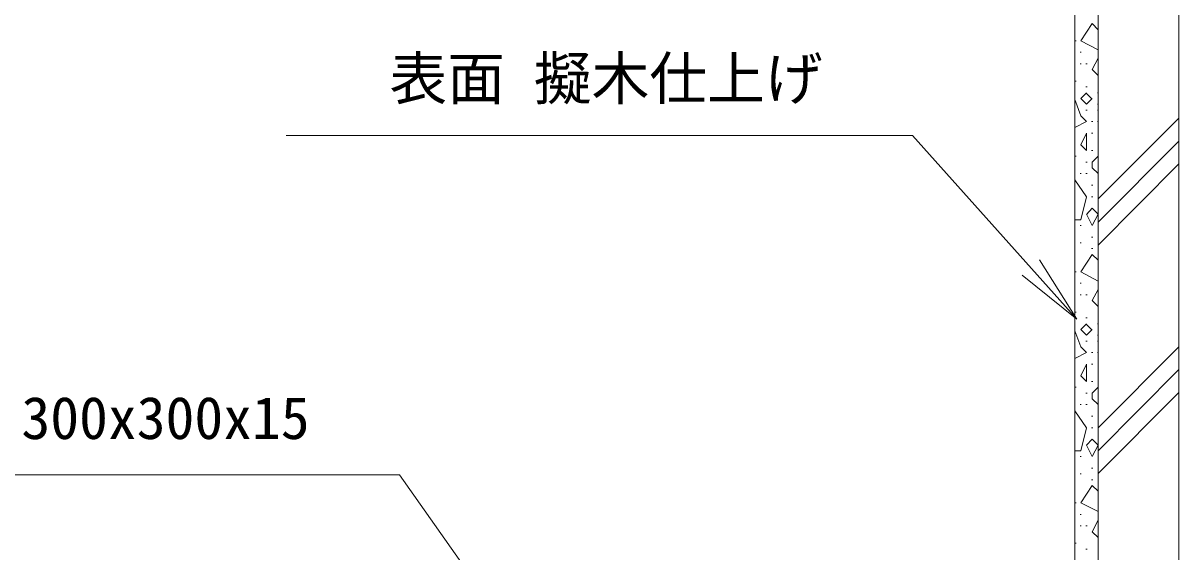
# Model space of a CAD drawing. Units: millimetres at full size, sheet at 1:20; details may follow other scales. Extents: x 0 to 8400, y 0 to 5940.
# Drawn here: x 5207 to 6207, y 3777 to 4235 of the extents above; entities that cross this region are included whole.
import ezdxf
from ezdxf.enums import TextEntityAlignment as Align

# ---------------------------------------------------------------- set-up
doc = ezdxf.new("R2010")
doc.units = ezdxf.units.MM
doc.header["$LTSCALE"] = 20
doc.layers.add('D-STR', color=1, linetype='Continuous', lineweight=13)
doc.layers.add('D-STR-HTXT', color=7, linetype='Continuous', lineweight=13)
doc.styles.add('ＭＳ ゴシック', font='')
doc.styles.get('ＭＳ ゴシック').set_extended_font_data('MS Gothic')

# ---------------------------------------------------------------- blocks, each defined once
blk = doc.blocks.new('open_arrow')
at = {"color": 0, "linetype": 'Continuous', "lineweight": -2}
blk.add_lwpolyline([(7.5, 1.25), (0, 0), (7.5, -1.25)], dxfattribs=at)

msp = doc.modelspace()

# ---------------------------------------------------------------- linework, layer by layer
at = {"layer": 'D-STR'}
for p, q in [((6117.01, 5034.58), (6117.01, 3314.58)), ((6207.01, 4732.58), (6207.01, 2564.58)), ((6122.01, 4219.58), (6132.01, 4234.58)), ((6132.01, 4234.58), (6137.01, 4229.08)), ((6117.01, 4219.58), (6118.01, 4219.58)), ((6137.01, 4211.58), (6122.01, 4219.58)), ((6121.51, 4209.58), (6122.51, 4209.58)), ((6137.01, 4204.58), (6132.01, 4194.58)), ((6137.01, 4203.58), (6137.01, 4204.58)), ((6121.51, 4199.58), (6122.51, 4199.58)), ((6126.51, 4199.58), (6127.51, 4199.58)), ((6132.01, 4194.58), (6137.01, 4189.58)), ((6117.01, 4184.58), (6118.01, 4184.58)), ((6127.01, 4174.58), (6122.01, 4169.58)), ((6126.51, 4179.58), (6127.51, 4179.58)), ((6131.51, 4169.58), (6126.51, 4174.58)), ((6136.51, 4174.58), (6137.01, 4174.58)), ((6122.01, 4154.58), (6117.01, 4168.58)), ((6122.01, 4169.58), (6127.01, 4164.58)), ((6127.01, 4164.58), (6132.01, 4169.58)), ((6136.51, 4164.58), (6137.01, 4164.58)), ((6127.01, 4149.58), (6122.01, 4154.58)), ((6126.51, 4159.58), (6127.51, 4159.58)), ((6137.01, 4159.08), (6136.51, 4159.58)), ((6137.01, 4159.58), (6137.01, 4160.08)), ((6137.01, 4082.58), (6207.01, 4152.58)), ((6117.01, 4144.58), (6127.01, 4149.58)), ((6131.51, 4149.58), (6132.51, 4149.58)), ((6136.51, 4149.58), (6137.01, 4149.58)), ((6127.01, 4139.58), (6122.01, 4129.58)), ((6127.01, 4124.58), (6127.01, 4139.58)), ((6131.51, 4139.58), (6132.51, 4139.58)), ((6137.01, 4062.58), (6207.01, 4132.58)), ((6122.01, 4129.58), (6127.01, 4124.58)), ((6131.51, 4124.58), (6132.51, 4124.58)), ((6117.01, 4119.58), (6118.01, 4119.58)), ((6126.51, 4114.58), (6127.51, 4114.58)), ((6137.01, 4119.58), (6132.01, 4114.58)), ((6132.01, 4114.58), (6132.01, 4109.58)), ((6137.01, 4104.58), (6137.01, 4119.58)), ((6137.01, 4042.58), (6207.01, 4113.08)), ((6121.51, 4104.58), (6122.51, 4104.58)), ((6126.51, 4104.58), (6127.51, 4104.58)), ((6132.01, 4109.58), (6137.01, 4104.58)), ((6127.01, 4084.58), (6117.01, 4099.08)), ((6131.51, 4094.58), (6132.51, 4094.58)), ((6122.01, 4064.58), (6127.01, 4084.58)), ((6131.51, 4084.58), (6132.51, 4084.58)), ((6132.01, 4074.58), (6127.01, 4069.08)), ((6137.01, 4069.58), (6132.01, 4074.58)), ((6117.01, 4064.58), (6122.01, 4064.58)), ((6127.01, 4069.58), (6132.01, 4059.58)), ((6132.01, 4059.58), (6137.01, 4069.58)), ((6121.51, 4059.58), (6122.51, 4059.58)), ((6121.51, 4044.58), (6122.51, 4044.58)), ((6131.51, 4049.58), (6132.51, 4049.58)), ((6122.01, 4019.58), (6132.01, 4034.58)), ((6131.51, 4039.58), (6132.51, 4039.58)), ((6132.01, 4034.58), (6137.01, 4029.58)), ((6117.01, 4019.58), (6118.01, 4019.58)), ((6137.01, 4011.58), (6122.01, 4019.58)), ((6121.51, 4009.58), (6122.51, 4009.58)), ((6137.01, 4004.08), (6132.01, 3994.58)), ((6137.01, 4003.58), (6137.01, 4004.58)), ((6121.51, 3999.58), (6122.51, 3999.58)), ((6126.51, 3999.58), (6127.51, 3999.58)), ((6132.01, 3994.58), (6137.01, 3989.58)), ((6117.01, 3984.58), (6118.01, 3984.58)), ((6127.01, 3974.58), (6122.01, 3969.58)), ((6126.51, 3979.58), (6127.51, 3979.58)), ((6131.51, 3969.58), (6126.51, 3974.58)), ((6136.51, 3974.58), (6137.01, 3974.58)), ((6122.01, 3954.58), (6117.01, 3968.58)), ((6122.01, 3969.58), (6127.01, 3964.58)), ((6127.01, 3964.58), (6132.01, 3969.58)), ((6136.51, 3964.58), (6137.01, 3964.58)), ((6127.01, 3949.58), (6122.01, 3954.58)), ((6126.51, 3959.58), (6127.51, 3959.58)), ((6137.01, 3959.08), (6136.51, 3959.58)), ((6137.01, 3959.58), (6137.01, 3960.08)), ((6137.01, 3884.58), (6207.01, 3954.58)), ((6117.01, 3944.58), (6127.01, 3949.58)), ((6131.51, 3949.58), (6132.51, 3949.58)), ((6136.51, 3949.58), (6137.01, 3949.58)), ((6127.01, 3939.58), (6122.01, 3929.58)), ((6127.01, 3924.58), (6127.01, 3939.58)), ((6131.51, 3939.58), (6132.51, 3939.58)), ((6137.01, 3864.58), (6207.01, 3935.08)), ((6122.01, 3929.58), (6127.01, 3924.58)), ((6131.51, 3924.58), (6132.51, 3924.58)), ((6117.01, 3919.58), (6118.01, 3919.58)), ((6126.51, 3914.58), (6127.51, 3914.58)), ((6137.01, 3919.58), (6132.01, 3914.58)), ((6132.01, 3914.58), (6132.01, 3909.58)), ((6137.01, 3904.58), (6137.01, 3919.58)), ((6137.01, 3845.08), (6207.01, 3915.08)), ((6121.51, 3904.58), (6122.51, 3904.58)), ((6126.51, 3904.58), (6127.51, 3904.58)), ((6132.01, 3909.58), (6137.01, 3904.58)), ((6127.01, 3884.58), (6117.01, 3899.08)), ((6131.51, 3894.58), (6132.51, 3894.58)), ((6122.01, 3864.58), (6127.01, 3884.58)), ((6131.51, 3884.58), (6132.51, 3884.58)), ((6132.01, 3874.58), (6127.01, 3869.58)), ((6137.01, 3869.58), (6132.01, 3874.58)), ((6117.01, 3864.58), (6122.01, 3864.58)), ((6127.01, 3869.58), (6132.01, 3859.58)), ((6132.01, 3859.58), (6137.01, 3869.58)), ((6121.51, 3859.58), (6122.51, 3859.58)), ((6121.51, 3844.58), (6122.51, 3844.58)), ((6131.51, 3849.58), (6132.51, 3849.58)), ((6122.01, 3819.58), (6132.01, 3834.58)), ((6131.51, 3839.58), (6132.51, 3839.58)), ((6132.01, 3834.58), (6137.01, 3829.58)), ((6117.01, 3819.58), (6118.01, 3819.58)), ((6137.01, 3812.08), (6122.01, 3819.58)), ((6121.51, 3809.58), (6122.51, 3809.58)), ((6137.01, 3804.58), (6132.01, 3794.58)), ((6137.01, 3803.58), (6137.01, 3804.58)), ((6121.51, 3799.58), (6122.51, 3799.58)), ((6126.51, 3799.58), (6127.51, 3799.58)), ((6132.01, 3794.58), (6137.01, 3789.58)), ((6117.01, 3784.58), (6118.01, 3784.58)), ((6126.51, 3779.58), (6127.51, 3779.58))]:
    msp.add_line(p, q, dxfattribs=at)
msp.add_lwpolyline([(6037.01, 3264.58), (6097.01, 3264.58), (6097.01, 3294.58), (6137.01, 3294.58), (6137.01, 4732.58)], dxfattribs=at)
at = {"layer": 'D-STR-HTXT'}
for points in [[(6118.81, 3978.5), (5976.5, 4137.51), (5916.5, 4137.51), (5434.52, 4137.51)], [(5912.92, 3303.63), (5532.45, 3843.69), (5472.45, 3843.69), (4927.27, 3843.69)]]:
    msp.add_lwpolyline(points, dxfattribs=at)

# ---------------------------------------------------------------- block references
at = {"layer": 'D-STR-HTXT', "xscale": 8, "yscale": 8, "rotation": 131.8}
msp.add_blockref('open_arrow', (6118.81, 3978.5), dxfattribs=at)

# ---------------------------------------------------------------- texts
at = {"layer": 'D-STR-HTXT', "style": 'ＭＳ ゴシック'}
for s, p in [('表面 擬木仕上げ', (5898.75, 4205.26)), ('鋳鉄蓋 300x300x15', (5454.7, 3911.44))]:
    msp.add_text(s, height=36.66, dxfattribs=at).set_placement(p, align=Align.TOP_RIGHT)

doc.saveas('drawing.dxf')
